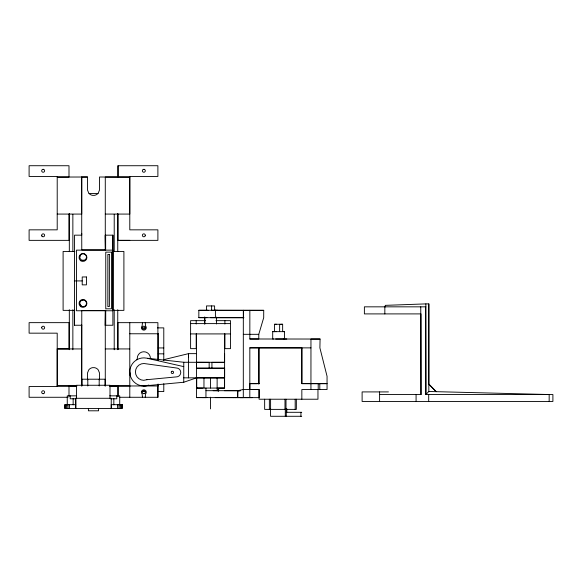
<?xml version="1.0" encoding="UTF-8"?>
<svg xmlns="http://www.w3.org/2000/svg" width="582" height="582" viewBox="0 0 582 582"><rect width="100%" height="100%" fill="white"/><g stroke="black" fill="none" stroke-linecap="round" stroke-linejoin="round"><path stroke-width="0.87" d="M76.271 385.982L57.211 385.961L57.211 333.166L29.107 333.166L29.107 322.646L68.989 322.654L68.989 348.931L57.211 348.938L57.211 386.55L29.1 386.564L29.107 397.288L68.079 397.273M68.989 214.074L68.989 240.359L29.107 240.359L29.107 229.839L57.211 229.839L57.211 176.462L29.1 176.441L29.107 165.717L68.996 165.739L68.996 177.044L57.211 177.052L87.511 177.008L87.504 190.052L88.784 193.159A6.038 6.038 0 0 0 92.589 195.356L94.408 195.356A6.038 6.038 0 0 0 98.213 193.159L99.5 190.052L99.486 177.008L129.793 177.044L129.786 229.839L157.897 229.839L157.897 240.359L118.008 240.359L118.008 214.074M68.996 396.4L68.996 385.961L57.211 385.961M81.778 325.243L74.532 325.243L74.532 310.286M81.713 324.778L81.713 385.99L81.778 310.519M81.72 233.353L81.778 249.889L105.64 249.896L105.64 235.164M87.518 177.008L81.72 177.023L81.72 214.074L57.211 214.074M105.349 235.164L112.886 235.164L112.886 325.243L105.64 325.243L105.64 310.519L81.56 310.519M112.668 310.49L112.668 251.017M112.886 235.164L112.828 310.373L123.901 310.373L123.901 251.453L112.828 251.453M118.008 385.582L118.008 396.371L118.008 385.961L157.897 385.975M118.008 349.622L118.008 322.654L157.897 322.668L157.897 360.113M118.008 177.044L118.015 165.739L157.889 165.717L157.897 176.441L129.786 176.462L129.786 214.074L105.284 214.074M129.786 386.55L129.786 385.961L109.823 385.982M119.827 397.273L157.897 397.288L157.897 386.564M143.609 385.975L183.752 382.258L183.767 362.259L144.06 357.872A14.055 14.055 0 0 0 130.004 374.372A14.055 14.055 0 0 0 148.876 385.044M188.546 357.435L188.553 353.638L196.476 353.638M196.498 333.704L196.498 368.21L224.63 368.188L224.616 377.878L188.568 377.842L188.561 353.638L163.404 359.763M205.832 397.608L196.534 397.601L196.498 377.9L224.601 377.9M183.745 382.258L196.52 377.856L196.527 362.266L224.601 362.317L224.608 353.667M206.901 317.663L198.84 317.656L198.848 310.293L207.25 310.293M205.948 397.608L205.948 388.063M210.546 408.884L210.553 397.193M215.413 317.67L215.42 310.308M243.327 310.322L243.305 397.63L202.667 397.608M214.613 310.293L243.502 310.322L243.502 317.692L210.582 317.67M249.809 397.637L249.831 347.832L258.772 347.832L258.757 384.055M301.84 399.223L301.84 389.533L327.062 389.533L327.055 376.292L319.896 347.876L320.078 339.037L249.838 338.993L249.845 310.33M243.502 310.322L263.719 310.33L263.697 317.692L258.779 334.323L258.779 338.993L249.838 338.993M273.482 339L272.696 339L272.696 331.638L275.075 331.638M274.529 331.638L274.529 324.276L275.075 324.276L282.648 324.276L282.648 331.645M279.636 331.645L279.644 324.276M283.238 331.645L283.689 331.347M275.635 339.008L284.474 339.008L284.482 331.645L275.642 331.645M259.077 383.64L259.077 347.876L301.84 347.876L301.847 383.633L318.209 383.683L318.209 389.533M420.757 306.83L420.982 394.538L420.99 313.902L364.383 313.909L364.383 306.838L425.879 306.838L425.879 303.891L428.825 303.891L428.825 391.482L425.871 394.538L425.755 306.838L425.871 394.538M428.825 384.113L436.209 391.664L428.825 384.113L428.825 303.891M87.526 379.835L87.504 372.953L88.784 369.854A6.038 6.038 0 0 1 92.589 367.657L94.408 367.657A6.038 6.038 0 0 1 98.213 369.854L99.5 372.953L99.471 379.835M145.26 235.717L145.311 235.332A1.47 1.47 0 0 0 143.107 234.044A1.47 1.47 0 0 0 143.107 236.598A1.47 1.47 0 0 0 145.311 235.317M80.003 255.716L80.563 254.96M79.923 256.211L80.782 254.72L82.273 253.861A3.332 3.332 0 0 1 86.463 257.077A3.332 3.332 0 0 1 82.273 260.292L81.473 259.958A3.332 3.332 0 0 1 81.473 254.196M82.273 300.116L81.473 300.45A3.332 3.332 0 0 0 81.473 306.212L82.273 306.547A3.332 3.332 0 0 0 86.463 303.331A3.332 3.332 0 0 0 82.273 300.116L83.131 299.999M136.814 359.756L137.257 359.567L137.257 358.33A6.584 6.584 0 0 1 143.841 351.746A6.584 6.584 0 0 1 150.425 358.33M83.997 260.292L82.273 260.292M425.879 303.891L385.262 305.361L385.262 306.838M214.271 310.301L214.882 310.301M318.114 383.669L327.062 383.64L301.84 383.64L301.84 347.876M211.935 362.36L224.601 362.317M214.751 310.301L215.791 310.301M217.697 310.301L211.804 310.301M198.84 317.656L205.373 317.663M284.482 331.645L283.689 331.645M110.071 385.975L118.008 385.961M202.674 388.063L196.541 388.056L197.276 388.056M196.534 397.601L206.879 397.601M202.601 397.601L202.289 397.601M233.047 397.622L233.433 397.622M235.317 397.622L234.975 397.622M89.046 193.522L98.038 193.522M105.131 235.404L105.422 250.144M118.008 240.359L129.786 240.359M74.852 251.453L63.103 251.453L63.103 310.373L74.852 310.373M74.314 280.917L82.215 280.917M206.559 310.301L263.719 310.33M206.552 317.67L243.916 317.677M205.446 320.66L190.605 320.66L190.605 348.647L196.199 348.647L196.199 333.915M215.929 320.66L230.494 320.66L230.494 348.647L224.892 348.647L224.892 333.915M190.605 323.607L230.494 323.607M105.131 325.483L105.422 310.49M142.03 327.884L145.653 327.884M157.438 327.884L163.782 327.884L163.782 360.629M129.786 333.77L157.897 333.77M190.605 333.915L230.494 333.915M258.779 334.323L243.32 334.323M284.824 339.008L286.759 339.008M320.078 339.037L310.963 339.037L310.941 389.533M158.188 347.941L163.782 347.941M57.211 348.938L81.713 348.938M105.284 348.938L129.786 348.938M158.188 353.834L163.782 353.834M196.498 368.21L224.601 368.21M188.568 377.842L183.752 377.842M317.961 389.533L317.961 399.223L259.077 399.223L259.077 389.533L249.816 389.489L249.816 383.64L259.601 383.662M69.323 386.012L76.453 386.012M109.722 386.012L117.753 386.012M196.498 388.063L224.601 388.063L224.601 333.704M213.201 390.689L216.686 390.689M240.497 390.704L237.689 390.704L237.689 397.622L237.82 390.704L243.305 389.482L259.077 389.533L259.077 397.637L215.267 397.608M205.948 390.682L240.191 390.704L224.354 390.689M142.03 391.57L145.653 391.57M157.438 391.57L163.782 391.57L163.782 383.72M388.441 391.912L362.113 391.912L362.113 401.456L552.9 401.456L552.9 394.538L425.748 394.531M379.595 394.538L420.982 394.538M76.366 395.84L67.257 395.84L67.257 404.846M109.743 395.84L119.725 395.84L119.725 404.846M240.221 397.63L252.246 397.63M75.769 398.284L75.769 408.448L75.733 398.284L111.257 398.284L111.22 408.448M75.58 398.786L70.204 398.786L70.204 395.84M110.515 398.786L116.778 398.786L116.778 395.84M75.733 404.679L64.718 404.679L64.718 408.448L122.271 408.448L122.264 404.679M111.257 404.679L122.271 404.679M286.279 412.303L301.716 412.303M301.716 416.283L270.565 416.283L270.565 408.557M208.225 310.301L198.848 310.293M215.98 317.663L217.341 317.663M276.559 324.276L274.529 324.276M280.619 324.276L282.648 324.276M276.559 331.645L272.725 331.638M249.831 347.832L310.955 347.876M183.767 362.259L209.164 362.36M68.989 385.961L76.926 385.975M218.592 388.063L224.572 388.063L224.383 377.9M283.689 339.008L284.089 339.008M249.816 383.64L257.077 383.662M81.713 177.023L81.72 235.164L74.532 235.164L74.532 325.243M428.825 391.482L549.226 394.538M147.69 358.41L183.759 366.624M81.473 306.212L79.916 304.19M145.26 327.288L145.311 327.673M129.786 371.92L130.266 375.557M41.686 235.332L41.737 235.717M129.786 176.462L129.793 177.044L105.284 177.023L105.284 249.678M204.857 324.029L204.857 317.125M549.161 394.538L549.161 401.456M428.694 394.538L428.694 401.456M416.079 394.538L416.079 401.456M384.833 306.838L384.833 313.909M379.595 391.912L379.595 401.456M319.794 383.683L319.794 389.533M300.93 412.303L300.93 416.283M296.347 399.223L296.347 409.386L264.65 409.386L264.65 399.223M295.183 399.223L295.183 409.386M286.737 408.746L286.737 412.303M286.642 408.746L286.642 412.303M286.279 408.746L286.279 416.283M286.009 399.223L286.009 409.386M285.296 408.557L285.296 416.283M284.991 399.223L284.991 409.386M270.594 399.223L270.594 409.386M269.364 399.223L269.364 409.386M224.892 320.66L224.892 324.029M218.636 388.31L218.636 390.98M218.541 388.31L218.541 390.98M218.177 388.31L218.177 390.98M217.13 377.9L217.13 388.063M217.195 388.31L217.195 390.98M216.439 317.103L216.439 323.97M214.605 310.228L214.605 305.928L206.486 305.928L206.486 310.228M211.935 362.339L211.935 368.21M211.601 305.928L211.601 310.228M210.546 377.9L210.546 388.063M209.164 362.339L209.164 368.21M204.653 317.103L204.653 323.97M203.962 377.9L203.962 388.063M196.716 377.9L196.716 388.063M196.199 320.66L196.199 324.029M158.188 333.479L158.188 360.178M158.188 384.164L158.188 385.975M157.897 384.171L157.897 397.288M145.224 322.668L145.551 325.993A2.415 2.415 0 0 1 145.551 329.412A2.415 2.415 0 0 1 142.132 329.412A2.415 2.415 0 0 1 142.132 325.993L142.459 322.668M145.224 397.288L145.551 393.956A2.415 2.415 0 0 0 145.551 390.544A2.415 2.415 0 0 0 142.132 390.544A2.415 2.415 0 0 0 142.132 393.956L142.459 397.288M129.786 322.668L129.786 397.288M121.907 404.679L121.907 408.448M121.187 404.679L121.187 408.448M120.176 404.679L120.176 408.448M118.932 404.679L118.932 408.448M118.008 165.739L118.008 177.43M117.753 213.507L117.753 251.642M117.753 309.726L117.753 349.687M117.535 404.679L117.535 408.448M114.218 214.336L114.218 251.613M114.218 309.74L114.218 349.746M113.832 398.539L113.832 404.846M111.271 404.679L111.271 408.448M110.005 398.284L110.005 385.262L76.482 385.262L76.482 398.284M105.64 310.25L105.64 325.243M105.284 310.373L105.284 385.99M105.08 385.99L105.08 379.209L81.909 379.209L81.909 385.99M99.187 379.209L99.187 385.99M98.576 408.448L98.576 410.805L88.413 410.805L88.413 408.448M87.802 379.209L87.802 385.99M73.15 398.539L73.15 404.846M72.859 214.336L72.859 251.613M72.859 309.74L72.859 349.746M69.447 404.679L69.447 408.448M69.323 213.507L69.323 251.642M69.323 309.726L69.323 349.687M68.058 404.679L68.058 408.448M66.814 404.679L66.814 408.448M65.795 404.679L65.795 408.448M65.082 404.679L65.082 408.448M41.737 327.288L41.686 327.688A1.47 1.47 0 0 0 43.781 329.026A1.47 1.47 0 0 0 44.108 326.56A1.47 1.47 0 0 0 41.737 327.31M171.843 371.352L171.588 371.534A1.179 1.179 0 0 0 171.566 373.2A1.179 1.179 0 0 0 173.232 373.229A1.179 1.179 0 0 0 173.261 371.563L173.014 371.367A1.179 1.179 0 0 0 171.835 371.352M146.897 379.69L143.703 380.33A8.41 8.41 0 0 1 135.431 371.789A8.41 8.41 0 0 1 143.98 363.51L176.375 367.984A4.46 4.46 0 0 1 180.762 372.516A4.46 4.46 0 0 1 176.23 376.903L146.897 379.69M43.235 169.304L42.85 169.333A1.47 1.47 0 0 0 41.984 171.661A1.47 1.47 0 0 0 44.458 171.464A1.47 1.47 0 0 0 43.235 169.304M144.147 393.672L143.761 393.701A1.47 1.47 0 0 1 142.539 391.541A1.47 1.47 0 0 1 145.02 391.344A1.47 1.47 0 0 1 144.147 393.672M112.733 250.129L76.475 250.129L76.475 310.759L112.733 310.759L112.733 250.129M111.468 252.137L105.757 252.137L105.757 308.816L111.468 308.816L111.468 252.137M109.38 254.429L107.845 254.429L107.845 306.547L109.38 306.547L109.38 254.429M86.427 276.967L82.215 276.967L82.215 284.86L86.427 284.86L86.427 276.967M144.147 169.333L143.761 169.304A1.47 1.47 0 0 0 142.539 171.464A1.47 1.47 0 0 0 145.02 171.661A1.47 1.47 0 0 0 144.147 169.333M43.235 393.701L42.85 393.672A1.47 1.47 0 0 1 41.984 391.344A1.47 1.47 0 0 1 44.458 391.541A1.47 1.47 0 0 1 43.235 393.701M142.801 328.714A1.47 1.47 0 0 0 145.26 328.052A1.47 1.47 0 0 0 143.456 326.247A1.47 1.47 0 0 0 142.801 328.714M42.115 236.357A1.47 1.47 0 0 0 44.581 235.703A1.47 1.47 0 0 0 42.777 233.899A1.47 1.47 0 0 0 42.115 236.357M81.022 260.882A3.921 3.921 0 0 0 86.9 257.491A3.921 3.921 0 0 0 81.022 254.094A3.921 3.921 0 0 0 81.022 260.882M81.022 306.794A3.921 3.921 0 0 0 86.9 303.397A3.921 3.921 0 0 0 81.022 300.006A3.921 3.921 0 0 0 81.022 306.794"/></g></svg>
